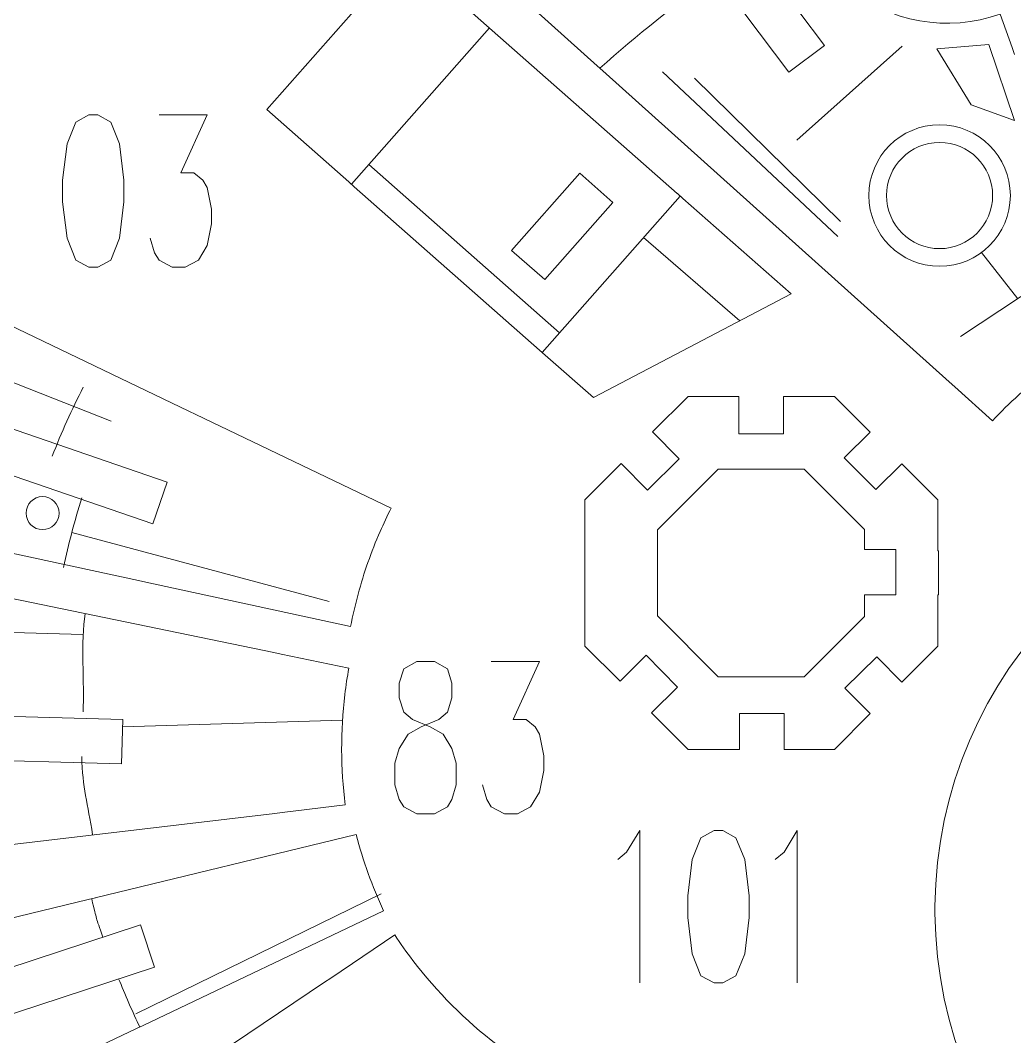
# Model space of a CAD drawing. Header units: millimetres. Extents: x -182 to 179, y -139 to 136.
# Drawn here: x -103.3 to -28.9, y -36.1 to 39.9 of the extents above; entities that cross this region are included whole.
import ezdxf

# ---------------------------------------------------------------- set-up
doc = ezdxf.new("R2010")
doc.units = ezdxf.units.MM
doc.header["$MEASUREMENT"] = 0
doc.layers.add('Layer 1', color=7, linetype='Continuous')

msp = doc.modelspace()

# ---------------------------------------------------------------- linework, layer by layer
at = {"layer": 'Layer 1', "color": 1, "lineweight": 9}
msp.add_ellipse((-34.5443, 26.7608), major_axis=(0, 5.2917), ratio=1, dxfattribs=at)
at = {"layer": 'Layer 1', "color": 5, "lineweight": 9}
for centre, major_axis in [((-34.5443, 26.7608), (0, 3.9687)), ((-101.6222, 3.0127), (0, 1.2347))]:
    msp.add_ellipse(centre, major_axis=major_axis, ratio=1, dxfattribs=at)
at = {"layer": 'Layer 1', "lineweight": 9}
for points, knots in [([(-29.1176, 37.842), (-29.1176, 37.842), (-30.0184, 40.3366), (-30.0184, 40.3366), (-30.0184, 40.3366), (-33.9371, 38.9217), (-38.3128, 39.7047), (-41.4976, 42.3909), (-41.4976, 42.3909), (-44.6822, 45.077), (-46.1919, 49.2581), (-45.458, 53.3593), (-45.458, 53.3593), (-44.7242, 57.4603), (-41.858, 60.8583), (-37.9394, 62.2733), (-37.9394, 62.2733), (-37.9394, 62.2733), (-41.5947, 72.3966), (-41.5947, 72.3966), (-41.5947, 72.3966), (-45.5134, 70.9815), (-49.8892, 71.7647), (-53.0738, 74.4508), (-53.0738, 74.4508), (-56.2586, 77.137), (-57.7683, 81.3181), (-57.0344, 85.4192), (-57.0344, 85.4192), (-56.3004, 89.5202), (-53.4344, 92.9183), (-49.5158, 94.3333), (-49.5158, 94.3333), (-49.5158, 94.3333), (-52.2173, 101.8149), (-52.2173, 101.8149)], [0, 0, 0, 0, 0.1, 0.1, 0.1, 0.1, 0.2, 0.2, 0.2, 0.2, 0.3, 0.3, 0.3, 0.3, 0.4, 0.4, 0.4, 0.4, 0.5, 0.5, 0.5, 0.5, 0.6, 0.6, 0.6, 0.6, 0.7, 0.7, 0.7, 0.7, 0.8, 0.8, 0.8, 0.8, 1, 1, 1, 1]), ([(-36.0619, 67.6719), (-36.0619, 67.6719), (-34.5446, 63.1481), (-34.5446, 63.1481), (-34.5446, 63.1481), (-38.8194, 61.503), (-41.8532, 57.3578), (-41.8532, 52.5034), (-41.8532, 52.5034), (-41.8532, 46.206), (-36.7482, 41.101), (-30.4508, 41.101), (-30.4508, 41.101), (-29.3571, 41.101), (-28.2994, 41.2553), (-27.2981, 41.5428), (-27.2981, 41.5428), (-27.2981, 41.5428), (-27.259, 41.4263), (-27.259, 41.4263), (-27.259, 41.4263), (-27.259, 41.4263), (-24.7038, 33.8082), (-24.7038, 33.8082)], [0, 0, 0, 0, 0.1428571, 0.1428571, 0.1428571, 0.1428571, 0.2857143, 0.2857143, 0.2857143, 0.2857143, 0.4285714, 0.4285714, 0.4285714, 0.4285714, 0.5714286, 0.5714286, 0.5714286, 0.5714286, 0.7142857, 0.7142857, 0.7142857, 0.7142857, 1, 1, 1, 1]), ([(-43.1508, 37.9892), (-43.1508, 37.9892), (-45.8052, 35.9895), (-45.8052, 35.9895), (-45.8052, 35.9895), (-45.8052, 35.9895), (-53.4718, 46.1661), (-53.4718, 46.1661), (-53.4718, 46.1661), (-53.4718, 46.1661), (-50.8175, 48.1658), (-50.8175, 48.1658), (-50.8175, 48.1658), (-50.8175, 48.1658), (-43.1508, 37.9892), (-43.1508, 37.9892)], [0, 0, 0, 0, 0.2, 0.2, 0.2, 0.2, 0.4, 0.4, 0.4, 0.4, 0.6, 0.6, 0.6, 0.6, 1, 1, 1, 1]), ([(-68.4158, 39.4824), (-68.4158, 39.4824), (-74.5341, 44.8788), (-74.5341, 44.8788), (-74.5341, 44.8788), (-74.5341, 44.8788), (-84.8498, 33.1833), (-84.8498, 33.1833), (-84.8498, 33.1833), (-84.8498, 33.1833), (-78.7315, 27.7869), (-78.7315, 27.7869)], [0, 0, 0, 0, 0.25, 0.25, 0.25, 0.25, 0.5, 0.5, 0.5, 0.5, 1, 1, 1, 1]), ([(-64.0725, 20.4709), (-64.0725, 20.4709), (-66.5494, 22.6555), (-66.5494, 22.6555), (-66.5494, 22.6555), (-66.5494, 22.6555), (-61.4573, 28.4288), (-61.4573, 28.4288), (-61.4573, 28.4288), (-61.4573, 28.4288), (-58.9804, 26.2441), (-58.9804, 26.2441), (-58.9804, 26.2441), (-58.9804, 26.2441), (-64.0725, 20.4709), (-64.0725, 20.4709)], [0, 0, 0, 0, 0.2, 0.2, 0.2, 0.2, 0.4, 0.4, 0.4, 0.4, 0.6, 0.6, 0.6, 0.6, 1, 1, 1, 1]), ([(-64.0494, 14.8371), (-64.0494, 14.8371), (-60.4337, 11.648), (-60.4337, 11.648), (-60.4337, 11.648), (-60.4337, 11.648), (-45.6511, 19.4035), (-45.6511, 19.4035), (-45.6511, 19.4035), (-45.6511, 19.4035), (-53.7338, 26.5326), (-53.7338, 26.5326)], [0, 0, 0, 0, 0.25, 0.25, 0.25, 0.25, 0.5, 0.5, 0.5, 0.5, 1, 1, 1, 1]), ([(-46.2225, 10.0571), (-46.2225, 10.0571), (-46.2225, 8.9372), (-46.2225, 8.9372), (-46.2225, 8.9372), (-46.2225, 8.9372), (-49.5626, 8.9372), (-49.5626, 8.9372), (-49.5626, 8.9372), (-49.5626, 8.9372), (-49.5626, 11.7391), (-49.5626, 11.7391), (-49.5626, 11.7391), (-49.5626, 11.7391), (-53.3438, 11.7391), (-53.3438, 11.7391), (-53.3438, 11.7391), (-53.3438, 11.7391), (-56.0017, 9.0813), (-56.0017, 9.0813), (-56.0017, 9.0813), (-56.0017, 9.0813), (-54.0159, 7.0768), (-54.0159, 7.0768), (-54.0159, 7.0768), (-54.0159, 7.0768), (-56.3888, 4.726), (-56.3888, 4.726), (-56.3888, 4.726), (-56.3888, 4.726), (-58.3636, 6.7194), (-58.3636, 6.7194), (-58.3636, 6.7194), (-58.3636, 6.7194), (-61.0746, 4.0084), (-61.0746, 4.0084), (-61.0746, 4.0084), (-61.0746, 4.0084), (-61.0746, -1.1769), (-61.0746, -1.1769)], [0, 0, 0, 0, 0.0909091, 0.0909091, 0.0909091, 0.0909091, 0.1818182, 0.1818182, 0.1818182, 0.1818182, 0.2727273, 0.2727273, 0.2727273, 0.2727273, 0.3636364, 0.3636364, 0.3636364, 0.3636364, 0.4545455, 0.4545455, 0.4545455, 0.4545455, 0.5454545, 0.5454545, 0.5454545, 0.5454545, 0.6363636, 0.6363636, 0.6363636, 0.6363636, 0.7272727, 0.7272727, 0.7272727, 0.7272727, 0.8181818, 0.8181818, 0.8181818, 0.8181818, 1, 1, 1, 1]), ([(-34.6231, -1.1769), (-34.6231, -1.1769), (-34.6231, 0.1929), (-34.6231, 0.1929), (-34.6231, 0.1929), (-34.6231, 0.1929), (-34.6802, 0.1929), (-34.6802, 0.1929), (-34.6802, 0.1929), (-34.6802, 0.1929), (-34.6802, 4.0084), (-34.6802, 4.0084), (-34.6802, 4.0084), (-34.6802, 4.0084), (-37.3741, 6.7023), (-37.3741, 6.7023), (-37.3741, 6.7023), (-37.3741, 6.7023), (-39.318, 4.7767), (-39.318, 4.7767), (-39.318, 4.7767), (-39.318, 4.7767), (-41.6687, 7.1496), (-41.6687, 7.1496), (-41.6687, 7.1496), (-41.6687, 7.1496), (-39.736, 9.0642), (-39.736, 9.0642), (-39.736, 9.0642), (-39.736, 9.0642), (-42.4109, 11.7391), (-42.4109, 11.7391), (-42.4109, 11.7391), (-42.4109, 11.7391), (-46.2225, 11.7391), (-46.2225, 11.7391), (-46.2225, 11.7391), (-46.2225, 11.7391), (-46.2225, 10.6193), (-46.2225, 10.6193)], [0, 0, 0, 0, 0.0909091, 0.0909091, 0.0909091, 0.0909091, 0.1818182, 0.1818182, 0.1818182, 0.1818182, 0.2727273, 0.2727273, 0.2727273, 0.2727273, 0.3636364, 0.3636364, 0.3636364, 0.3636364, 0.4545455, 0.4545455, 0.4545455, 0.4545455, 0.5454545, 0.5454545, 0.5454545, 0.5454545, 0.6363636, 0.6363636, 0.6363636, 0.6363636, 0.7272727, 0.7272727, 0.7272727, 0.7272727, 0.8181818, 0.8181818, 0.8181818, 0.8181818, 1, 1, 1, 1]), ([(-90.1689, 10.3952), (-90.1689, 10.3952), (-75.5571, 3.3808), (-75.5571, 3.3808), (-75.5571, 3.3808), (-75.833, 2.8356), (-76.1343, 2.1979), (-76.38, 1.6387), (-76.38, 1.6387), (-77.0435, 0.1218), (-77.5947, -1.4423), (-78.0273, -3.0405), (-78.0273, -3.0405), (-78.2439, -3.8404), (-78.4309, -4.648), (-78.5876, -5.4617)], [0, 0, 0, 0, 0.2, 0.2, 0.2, 0.2, 0.4, 0.4, 0.4, 0.4, 0.6, 0.6, 0.6, 0.6, 1, 1, 1, 1]), ([(-92.2939, 5.3395), (-92.2939, 5.3395), (-93.3645, 2.2159), (-93.3645, 2.2159), (-93.3645, 2.2159), (-93.3645, 2.2159), (-105.3785, 6.3335), (-105.3785, 6.3335), (-105.3785, 6.3335), (-105.3785, 6.3335), (-104.3079, 9.4571), (-104.3079, 9.4571), (-104.3079, 9.4571), (-104.3079, 9.4571), (-92.2939, 5.3395), (-92.2939, 5.3395)], [0, 0, 0, 0, 0.2, 0.2, 0.2, 0.2, 0.4, 0.4, 0.4, 0.4, 0.6, 0.6, 0.6, 0.6, 1, 1, 1, 1]), ([(-40.1578, 0.287), (-40.1578, 0.287), (-37.8246, 0.287), (-37.8246, 0.287), (-37.8246, 0.287), (-37.8246, 0.287), (-37.8246, -3.109), (-37.8246, -3.109), (-37.8246, -3.109), (-37.8246, -3.109), (-40.1578, -3.109), (-40.1578, -3.109), (-40.1578, -3.109), (-40.1578, -3.109), (-40.1578, -4.7152), (-40.1578, -4.7152), (-40.1578, -4.7152), (-40.1578, -4.7152), (-44.6624, -9.2198), (-44.6624, -9.2198), (-44.6624, -9.2198), (-44.6624, -9.2198), (-51.0924, -9.2198), (-51.0924, -9.2198), (-51.0924, -9.2198), (-51.0924, -9.2198), (-55.6391, -4.673), (-55.6391, -4.673), (-55.6391, -4.673), (-55.6391, -4.673), (-55.6391, 1.7569), (-55.6391, 1.7569), (-55.6391, 1.7569), (-55.6391, 1.7569), (-51.0924, 6.3036), (-51.0924, 6.3036), (-51.0924, 6.3036), (-51.0924, 6.3036), (-44.6624, 6.3036), (-44.6624, 6.3036), (-44.6624, 6.3036), (-44.6624, 6.3036), (-40.1578, 1.799), (-40.1578, 1.799), (-40.1578, 1.799), (-40.1578, 1.799), (-40.1578, 0.287), (-40.1578, 0.287)], [0, 0, 0, 0, 0.0769231, 0.0769231, 0.0769231, 0.0769231, 0.1538462, 0.1538462, 0.1538462, 0.1538462, 0.2307692, 0.2307692, 0.2307692, 0.2307692, 0.3076923, 0.3076923, 0.3076923, 0.3076923, 0.3846154, 0.3846154, 0.3846154, 0.3846154, 0.4615385, 0.4615385, 0.4615385, 0.4615385, 0.5384615, 0.5384615, 0.5384615, 0.5384615, 0.6153846, 0.6153846, 0.6153846, 0.6153846, 0.6923077, 0.6923077, 0.6923077, 0.6923077, 0.7692308, 0.7692308, 0.7692308, 0.7692308, 0.8461538, 0.8461538, 0.8461538, 0.8461538, 1, 1, 1, 1]), ([(-61.0746, -1.7391), (-61.0746, -1.7391), (-61.0746, -6.9245), (-61.0746, -6.9245), (-61.0746, -6.9245), (-61.0746, -6.9245), (-58.4391, -9.5599), (-58.4391, -9.5599), (-58.4391, -9.5599), (-58.4391, -9.5599), (-56.4813, -7.6204), (-56.4813, -7.6204), (-56.4813, -7.6204), (-56.4813, -7.6204), (-54.1305, -9.9933), (-54.1305, -9.9933), (-54.1305, -9.9933), (-54.1305, -9.9933), (-56.0773, -11.9218), (-56.0773, -11.9218), (-56.0773, -11.9218), (-56.0773, -11.9218), (-53.3438, -14.6553), (-53.3438, -14.6553), (-53.3438, -14.6553), (-53.3438, -14.6553), (-49.4945, -14.6553), (-49.4945, -14.6553), (-49.4945, -14.6553), (-49.4945, -14.6553), (-49.4945, -13.5991), (-49.4945, -13.5991)], [0, 0, 0, 0, 0.1111111, 0.1111111, 0.1111111, 0.1111111, 0.2222222, 0.2222222, 0.2222222, 0.2222222, 0.3333333, 0.3333333, 0.3333333, 0.3333333, 0.4444444, 0.4444444, 0.4444444, 0.4444444, 0.5555556, 0.5555556, 0.5555556, 0.5555556, 0.6666667, 0.6666667, 0.6666667, 0.6666667, 0.7777778, 0.7777778, 0.7777778, 0.7777778, 1, 1, 1, 1]), ([(-49.4945, -13.0369), (-49.4945, -13.0369), (-49.4945, -11.9808), (-49.4945, -11.9808), (-49.4945, -11.9808), (-49.4945, -11.9808), (-46.1544, -11.9808), (-46.1544, -11.9808), (-46.1544, -11.9808), (-46.1544, -11.9808), (-46.1544, -14.6553), (-46.1544, -14.6553), (-46.1544, -14.6553), (-46.1544, -14.6553), (-42.4109, -14.6553), (-42.4109, -14.6553), (-42.4109, -14.6553), (-42.4109, -14.6553), (-39.7394, -11.9837), (-39.7394, -11.9837), (-39.7394, -11.9837), (-39.7394, -11.9837), (-41.6189, -10.0865), (-41.6189, -10.0865), (-41.6189, -10.0865), (-41.6189, -10.0865), (-39.2459, -7.7358), (-39.2459, -7.7358), (-39.2459, -7.7358), (-39.2459, -7.7358), (-37.3775, -9.6218), (-37.3775, -9.6218), (-37.3775, -9.6218), (-37.3775, -9.6218), (-34.6802, -6.9245), (-34.6802, -6.9245), (-34.6802, -6.9245), (-34.6802, -6.9245), (-34.6802, -3.109), (-34.6802, -3.109), (-34.6802, -3.109), (-34.6802, -3.109), (-34.6231, -3.109), (-34.6231, -3.109), (-34.6231, -3.109), (-34.6231, -3.109), (-34.6231, -1.7391), (-34.6231, -1.7391)], [0, 0, 0, 0, 0.0769231, 0.0769231, 0.0769231, 0.0769231, 0.1538462, 0.1538462, 0.1538462, 0.1538462, 0.2307692, 0.2307692, 0.2307692, 0.2307692, 0.3076923, 0.3076923, 0.3076923, 0.3076923, 0.3846154, 0.3846154, 0.3846154, 0.3846154, 0.4615385, 0.4615385, 0.4615385, 0.4615385, 0.5384615, 0.5384615, 0.5384615, 0.5384615, 0.6153846, 0.6153846, 0.6153846, 0.6153846, 0.6923077, 0.6923077, 0.6923077, 0.6923077, 0.7692308, 0.7692308, 0.7692308, 0.7692308, 0.8461538, 0.8461538, 0.8461538, 0.8461538, 1, 1, 1, 1]), ([(-83.7877, -7.5306), (-83.7877, -7.5306), (-78.7201, -8.5765), (-78.7201, -8.5765), (-78.7201, -8.5765), (-78.8401, -9.2323), (-78.9368, -9.8877), (-79.0175, -10.5492), (-79.0175, -10.5492), (-79.3476, -13.2915), (-79.3383, -16.0712), (-78.9879, -18.8137)], [0, 0, 0, 0, 0.25, 0.25, 0.25, 0.25, 0.5, 0.5, 0.5, 0.5, 1, 1, 1, 1]), ([(-95.6271, -12.4088), (-95.6271, -12.4088), (-95.7138, -15.7237), (-95.7138, -15.7237), (-95.7138, -15.7237), (-95.7138, -15.7237), (-108.4407, -15.3907), (-108.4407, -15.3907), (-108.4407, -15.3907), (-108.4407, -15.3907), (-108.3539, -12.0758), (-108.3539, -12.0758), (-108.3539, -12.0758), (-108.3539, -12.0758), (-95.6271, -12.4088), (-95.6271, -12.4088)], [0, 0, 0, 0, 0.2, 0.2, 0.2, 0.2, 0.4, 0.4, 0.4, 0.4, 0.6, 0.6, 0.6, 0.6, 1, 1, 1, 1]), ([(-76.119, -26.7319), (-76.9739, -24.8998), (-77.6662, -22.9825), (-78.1764, -21.0265), (-78.1764, -21.0265), (-78.1764, -21.0265), (-97.6769, -25.7591), (-97.6769, -25.7591)], [0, 0, 0, 0, 0.3333333, 0.3333333, 0.3333333, 0.3333333, 1, 1, 1, 1]), ([(-94.2922, -27.7723), (-94.2922, -27.7723), (-93.2541, -30.9373), (-93.2541, -30.9373), (-93.2541, -30.9373), (-93.2541, -30.9373), (-105.3308, -34.898), (-105.3308, -34.898), (-105.3308, -34.898), (-105.3308, -34.898), (-106.3689, -31.7328), (-106.3689, -31.7328), (-106.3689, -31.7328), (-106.3689, -31.7328), (-94.2922, -27.7723), (-94.2922, -27.7723)], [0, 0, 0, 0, 0.2, 0.2, 0.2, 0.2, 0.4, 0.4, 0.4, 0.4, 0.6, 0.6, 0.6, 0.6, 1, 1, 1, 1]), ([(-67.6337, -36.7449), (-70.0019, -34.9347), (-72.1261, -32.8065), (-73.9344, -30.4373), (-73.9344, -30.4373), (-74.4042, -29.8181), (-74.8619, -29.1792), (-75.2876, -28.5291), (-75.2876, -28.5291), (-75.2876, -28.5291), (-80.075, -31.754), (-80.075, -31.754)], [0, 0, 0, 0, 0.25, 0.25, 0.25, 0.25, 0.5, 0.5, 0.5, 0.5, 1, 1, 1, 1])]:
    msp.add_open_spline(points, degree=3, knots=knots, dxfattribs=at)
for points in [[(-98.2407, 70.6853), (-98.2407, 70.6853), (-60.152, 36.4688), (-60.152, 36.4688)], [(-54.1555, 26.9045), (-54.1555, 26.9045), (-67.9942, 39.1105), (-67.9942, 39.1105)], [(-90.6758, 10.6385), (-90.6758, 10.6385), (-147.0926, 37.7214), (-147.0926, 37.7214)], [(-59.7338, 36.093), (-59.7338, 36.093), (-33.8327, 12.8251), (-33.8327, 12.8251)], [(-78.3099, 27.415), (-78.3099, 27.415), (-64.4711, 15.209), (-64.4711, 15.209)], [(-30.5956, 9.917), (-29.3328, 11.2609), (-27.9619, 12.4964), (-26.4991, 13.6116)], [(-33.4145, 12.4493), (-33.4145, 12.4493), (-30.5956, 9.917), (-30.5956, 9.917)], [(-156.3684, 11.3438), (-156.3684, 11.3438), (-94.4403, -2.0365), (-94.4403, -2.0365)], [(-84.3383, -7.417), (-84.3383, -7.417), (-154.8056, 7.1261), (-154.8056, 7.1261)], [(-3.0404, 5.4931), (-20.5633, 5.3426), (-34.738, -8.8321), (-34.8885, -26.3551)], [(-93.8907, -2.1553), (-93.8907, -2.1553), (-78.5877, -5.4617), (-78.5877, -5.4617)], [(-83.6945, -19.3711), (-83.6945, -19.3711), (-78.9879, -18.8137), (-78.9879, -18.8137)], [(-135.9934, -25.5647), (-135.9934, -25.5647), (-84.2527, -19.4372), (-84.2527, -19.4372)], [(-98.2234, -25.8917), (-98.2234, -25.8917), (-140.436, -36.1363), (-140.436, -36.1363)], [(-94.0966, -35.293), (-94.0966, -35.293), (-76.119, -26.7319), (-76.119, -26.7319)], [(-34.8885, -26.9173), (-34.738, -44.4403), (-20.5633, -58.615), (-3.0404, -58.7655)], [(-80.5413, -32.0681), (-80.5413, -32.0681), (-128.5643, -64.418), (-128.5643, -64.418)], [(-146.3679, -60.1851), (-146.3679, -60.1851), (-94.6043, -35.5348), (-94.6043, -35.5348)]]:
    msp.add_open_spline(points, degree=3, dxfattribs=at)
at = {"layer": 'Layer 1', "color": 5, "lineweight": 9}
for points in [[(-59.9429, 36.2809), (-57.1939, 38.7648), (-54.282, 41.072), (-51.2255, 43.1845)], [(-68.205, 39.2965), (-68.205, 39.2965), (-78.5206, 27.601), (-78.5206, 27.601)], [(-45.2074, 30.9084), (-45.2074, 30.9084), (-37.336, 37.9198), (-37.336, 37.9198)], [(-55.2616, 36.0016), (-55.2616, 36.0016), (-42.1647, 23.6985), (-42.1647, 23.6985)], [(-52.8804, 35.5386), (-52.8804, 35.5386), (-41.9663, 24.823), (-41.9663, 24.823)], [(-77.2168, 29.0792), (-77.2168, 29.0792), (-62.9563, 16.5014), (-62.9563, 16.5014)], [(-53.9446, 26.7186), (-53.9446, 26.7186), (-64.2602, 15.0231), (-64.2602, 15.0231)], [(-56.6852, 23.6114), (-56.6852, 23.6114), (-49.4913, 17.3888), (-49.4913, 17.3888)], [(-31.4075, 22.4986), (-31.4075, 22.4986), (-28.6997, 19.0457), (-28.6997, 19.0457)], [(-32.9704, 16.224), (-32.9704, 16.224), (-25.5621, 21.1188), (-25.5621, 21.1188)], [(-119.3973, 18.9192), (-119.3973, 18.9192), (-96.5044, 9.8805), (-96.5044, 9.8805)], [(-99.4358, 1.5712), (-99.4358, 1.5712), (-80.1949, -3.6054), (-80.1949, -3.6054)], [(-118.6693, -5.4856), (-118.6693, -5.4856), (-98.6188, -6.0682), (-98.6188, -6.0682)], [(-79.2009, -12.4697), (-79.2009, -12.4697), (-95.6418, -12.9735), (-95.6418, -12.9735)], [(-94.6598, -34.429), (-94.6598, -34.429), (-76.2923, -25.4573), (-76.2923, -25.4573)], [(-94.3505, -35.4139), (-94.8642, -34.4033), (-95.4832, -32.8644), (-95.9335, -31.8161)]]:
    msp.add_open_spline(points, degree=3, dxfattribs=at)
at = {"layer": 'Layer 1', "color": 1, "lineweight": 9}
for points in [[(-68.4158, 39.4825), (-68.4158, 39.4825), (-67.9942, 39.1105), (-67.9942, 39.1105)], [(-28.9326, 37.311), (-28.9326, 37.311), (-29.1116, 37.844), (-29.1116, 37.844)], [(-59.7338, 36.0931), (-59.7338, 36.0931), (-60.152, 36.4687), (-60.152, 36.4687)], [(-78.7314, 27.787), (-78.7314, 27.787), (-78.3098, 27.415), (-78.3098, 27.415)], [(-54.1554, 26.9046), (-54.1554, 26.9046), (-53.7338, 26.5326), (-53.7338, 26.5326)], [(-64.471, 15.2091), (-64.471, 15.2091), (-64.0494, 14.8371), (-64.0494, 14.8371)], [(-100.8971, 7.266), (-100.2157, 9.0294), (-99.4415, 10.7546), (-98.5786, 12.4336)], [(-33.4145, 12.4494), (-33.4145, 12.4494), (-33.8327, 12.825), (-33.8327, 12.825)], [(-90.1689, 10.3953), (-90.1689, 10.3953), (-90.6757, 10.6387), (-90.6757, 10.6387)], [(-46.2225, 10.0571), (-46.2225, 10.0571), (-46.2225, 10.6193), (-46.2225, 10.6193)], [(-100.0511, -1.0424), (-99.6842, 0.7144), (-99.2291, 2.4476), (-98.6896, 4.1504)], [(-61.0746, -1.7391), (-61.0746, -1.7391), (-61.0746, -1.1769), (-61.0746, -1.1769)], [(-34.6231, -1.7391), (-34.6231, -1.7391), (-34.6231, -1.1769), (-34.6231, -1.1769)], [(-93.8908, -2.1554), (-93.8908, -2.1554), (-94.4402, -2.0364), (-94.4402, -2.0364)], [(-98.5876, -11.8573), (-98.4973, -9.7735), (-98.7662, -6.5458), (-98.4352, -4.5078)], [(-83.7877, -7.5305), (-83.7877, -7.5305), (-84.3383, -7.4171), (-84.3383, -7.4171)], [(-49.4945, -13.5991), (-49.4945, -13.5991), (-49.4945, -13.0369), (-49.4945, -13.0369)], [(-97.8769, -21.0507), (-98.2426, -18.6879), (-98.6421, -17.5333), (-98.6876, -15.1896)], [(-83.6945, -19.371), (-83.6945, -19.371), (-84.2527, -19.4372), (-84.2527, -19.4372)], [(-97.676, -25.7629), (-97.676, -25.7629), (-98.2242, -25.8881), (-98.2242, -25.8881)], [(-97.106, -28.6952), (-97.6963, -27.0371), (-97.5228, -27.5598), (-97.9501, -25.8255)], [(-34.8921, -26.9173), (-34.8921, -26.9173), (-34.8921, -26.3551), (-34.8921, -26.3551)], [(-80.075, -31.754), (-80.075, -31.754), (-80.5412, -32.0682), (-80.5412, -32.0682)], [(-94.0969, -35.2926), (-94.0969, -35.2926), (-94.6041, -35.5352), (-94.6041, -35.5352)]]:
    msp.add_open_spline(points, degree=3, dxfattribs=at)
for points, knots in [([(-28.9355, 32.3636), (-28.9355, 32.3636), (-30.8537, 38.0521), (-30.8537, 38.0521), (-30.8537, 38.0521), (-30.8537, 38.0521), (-34.7564, 37.7214), (-34.7564, 37.7214), (-34.7564, 37.7214), (-34.7564, 37.7214), (-32.1767, 33.5542), (-32.1767, 33.5542), (-32.1767, 33.5542), (-32.1767, 33.5542), (-28.9355, 32.3636), (-28.9355, 32.3636)], [0, 0, 0, 0, 0.2, 0.2, 0.2, 0.2, 0.4, 0.4, 0.4, 0.4, 0.6, 0.6, 0.6, 0.6, 1, 1, 1, 1]), ([(-98.1562, 32.7981), (-98.1562, 32.7981), (-99.1382, 32.2444), (-99.1382, 32.2444), (-99.1382, 32.2444), (-99.1382, 32.2444), (-99.7863, 30.6159), (-99.7863, 30.6159), (-99.7863, 30.6159), (-99.7863, 30.6159), (-100.1201, 27.9126), (-100.1201, 27.9126), (-100.1201, 27.9126), (-100.1201, 27.9126), (-100.1201, 26.2841), (-100.1201, 26.2841), (-100.1201, 26.2841), (-100.1201, 26.2841), (-99.7863, 23.5645), (-99.7863, 23.5645), (-99.7863, 23.5645), (-99.7863, 23.5645), (-99.1382, 21.936), (-99.1382, 21.936), (-99.1382, 21.936), (-99.1382, 21.936), (-98.1562, 21.3986), (-98.1562, 21.3986), (-98.1562, 21.3986), (-98.1562, 21.3986), (-97.4983, 21.3986), (-97.4983, 21.3986), (-97.4983, 21.3986), (-97.4983, 21.3986), (-96.5163, 21.936), (-96.5163, 21.936), (-96.5163, 21.936), (-96.5163, 21.936), (-95.8584, 23.5645), (-95.8584, 23.5645), (-95.8584, 23.5645), (-95.8584, 23.5645), (-95.5344, 26.2841), (-95.5344, 26.2841), (-95.5344, 26.2841), (-95.5344, 26.2841), (-95.5344, 27.9126), (-95.5344, 27.9126), (-95.5344, 27.9126), (-95.5344, 27.9126), (-95.8584, 30.6159), (-95.8584, 30.6159), (-95.8584, 30.6159), (-95.8584, 30.6159), (-96.5163, 32.2444), (-96.5163, 32.2444), (-96.5163, 32.2444), (-96.5163, 32.2444), (-97.4983, 32.7981), (-97.4983, 32.7981), (-97.4983, 32.7981), (-97.4983, 32.7981), (-98.1562, 32.7981), (-98.1562, 32.7981)], [0, 0, 0, 0, 0.0588235, 0.0588235, 0.0588235, 0.0588235, 0.1176471, 0.1176471, 0.1176471, 0.1176471, 0.1764706, 0.1764706, 0.1764706, 0.1764706, 0.2352941, 0.2352941, 0.2352941, 0.2352941, 0.2941176, 0.2941176, 0.2941176, 0.2941176, 0.3529412, 0.3529412, 0.3529412, 0.3529412, 0.4117647, 0.4117647, 0.4117647, 0.4117647, 0.4705882, 0.4705882, 0.4705882, 0.4705882, 0.5294118, 0.5294118, 0.5294118, 0.5294118, 0.5882353, 0.5882353, 0.5882353, 0.5882353, 0.6470588, 0.6470588, 0.6470588, 0.6470588, 0.7058824, 0.7058824, 0.7058824, 0.7058824, 0.7647059, 0.7647059, 0.7647059, 0.7647059, 0.8235294, 0.8235294, 0.8235294, 0.8235294, 0.8823529, 0.8823529, 0.8823529, 0.8823529, 1, 1, 1, 1]), ([(-92.9125, 32.7981), (-92.9125, 32.7981), (-89.3185, 32.7981), (-89.3185, 32.7981), (-89.3185, 32.7981), (-89.3185, 32.7981), (-91.2824, 28.45), (-91.2824, 28.45), (-91.2824, 28.45), (-91.2824, 28.45), (-90.3005, 28.45), (-90.3005, 28.45), (-90.3005, 28.45), (-90.3005, 28.45), (-89.6426, 27.9126), (-89.6426, 27.9126), (-89.6426, 27.9126), (-89.6426, 27.9126), (-89.3185, 27.3589), (-89.3185, 27.3589), (-89.3185, 27.3589), (-89.3185, 27.3589), (-88.9846, 25.7304), (-88.9846, 25.7304), (-88.9846, 25.7304), (-88.9846, 25.7304), (-88.9846, 24.6556), (-88.9846, 24.6556), (-88.9846, 24.6556), (-88.9846, 24.6556), (-89.3185, 23.0271), (-89.3185, 23.0271), (-89.3185, 23.0271), (-89.3185, 23.0271), (-89.9666, 21.936), (-89.9666, 21.936), (-89.9666, 21.936), (-89.9666, 21.936), (-90.9486, 21.3986), (-90.9486, 21.3986), (-90.9486, 21.3986), (-90.9486, 21.3986), (-91.9305, 21.3986), (-91.9305, 21.3986), (-91.9305, 21.3986), (-91.9305, 21.3986), (-92.9125, 21.936), (-92.9125, 21.936), (-92.9125, 21.936), (-92.9125, 21.936), (-93.2463, 22.4734), (-93.2463, 22.4734), (-93.2463, 22.4734), (-93.2463, 22.4734), (-93.5704, 23.5645), (-93.5704, 23.5645)], [0, 0, 0, 0, 0.0666667, 0.0666667, 0.0666667, 0.0666667, 0.1333333, 0.1333333, 0.1333333, 0.1333333, 0.2, 0.2, 0.2, 0.2, 0.2666667, 0.2666667, 0.2666667, 0.2666667, 0.3333333, 0.3333333, 0.3333333, 0.3333333, 0.4, 0.4, 0.4, 0.4, 0.4666667, 0.4666667, 0.4666667, 0.4666667, 0.5333333, 0.5333333, 0.5333333, 0.5333333, 0.6, 0.6, 0.6, 0.6, 0.6666667, 0.6666667, 0.6666667, 0.6666667, 0.7333333, 0.7333333, 0.7333333, 0.7333333, 0.8, 0.8, 0.8, 0.8, 0.8666667, 0.8666667, 0.8666667, 0.8666667, 1, 1, 1, 1]), ([(-73.629, -8.0833), (-73.629, -8.0833), (-74.611, -8.6207), (-74.611, -8.6207), (-74.611, -8.6207), (-74.611, -8.6207), (-74.9449, -9.7117), (-74.9449, -9.7117), (-74.9449, -9.7117), (-74.9449, -9.7117), (-74.9449, -10.8028), (-74.9449, -10.8028), (-74.9449, -10.8028), (-74.9449, -10.8028), (-74.611, -11.8777), (-74.611, -11.8777), (-74.611, -11.8777), (-74.611, -11.8777), (-73.9628, -12.4313), (-73.9628, -12.4313), (-73.9628, -12.4313), (-73.9628, -12.4313), (-72.647, -12.9687), (-72.647, -12.9687), (-72.647, -12.9687), (-72.647, -12.9687), (-71.6651, -13.5061), (-71.6651, -13.5061), (-71.6651, -13.5061), (-71.6651, -13.5061), (-71.017, -14.5972), (-71.017, -14.5972), (-71.017, -14.5972), (-71.017, -14.5972), (-70.6831, -15.6883), (-70.6831, -15.6883), (-70.6831, -15.6883), (-70.6831, -15.6883), (-70.6831, -17.3168), (-70.6831, -17.3168), (-70.6831, -17.3168), (-70.6831, -17.3168), (-71.017, -18.3916), (-71.017, -18.3916), (-71.017, -18.3916), (-71.017, -18.3916), (-71.341, -18.9453), (-71.341, -18.9453), (-71.341, -18.9453), (-71.341, -18.9453), (-72.323, -19.4827), (-72.323, -19.4827), (-72.323, -19.4827), (-72.323, -19.4827), (-73.629, -19.4827), (-73.629, -19.4827), (-73.629, -19.4827), (-73.629, -19.4827), (-74.611, -18.9453), (-74.611, -18.9453), (-74.611, -18.9453), (-74.611, -18.9453), (-74.9449, -18.3916), (-74.9449, -18.3916), (-74.9449, -18.3916), (-74.9449, -18.3916), (-75.2689, -17.3168), (-75.2689, -17.3168), (-75.2689, -17.3168), (-75.2689, -17.3168), (-75.2689, -15.6883), (-75.2689, -15.6883), (-75.2689, -15.6883), (-75.2689, -15.6883), (-74.9449, -14.5972), (-74.9449, -14.5972), (-74.9449, -14.5972), (-74.9449, -14.5972), (-74.2869, -13.5061), (-74.2869, -13.5061), (-74.2869, -13.5061), (-74.2869, -13.5061), (-73.305, -12.9687), (-73.305, -12.9687), (-73.305, -12.9687), (-73.305, -12.9687), (-71.999, -12.4313), (-71.999, -12.4313), (-71.999, -12.4313), (-71.999, -12.4313), (-71.341, -11.8777), (-71.341, -11.8777), (-71.341, -11.8777), (-71.341, -11.8777), (-71.017, -10.8028), (-71.017, -10.8028), (-71.017, -10.8028), (-71.017, -10.8028), (-71.017, -9.7117), (-71.017, -9.7117), (-71.017, -9.7117), (-71.017, -9.7117), (-71.341, -8.6207), (-71.341, -8.6207), (-71.341, -8.6207), (-71.341, -8.6207), (-72.323, -8.0833), (-72.323, -8.0833), (-72.323, -8.0833), (-72.323, -8.0833), (-73.629, -8.0833), (-73.629, -8.0833)], [0, 0, 0, 0, 0.0344828, 0.0344828, 0.0344828, 0.0344828, 0.0689655, 0.0689655, 0.0689655, 0.0689655, 0.1034483, 0.1034483, 0.1034483, 0.1034483, 0.137931, 0.137931, 0.137931, 0.137931, 0.1724138, 0.1724138, 0.1724138, 0.1724138, 0.2068966, 0.2068966, 0.2068966, 0.2068966, 0.2413793, 0.2413793, 0.2413793, 0.2413793, 0.2758621, 0.2758621, 0.2758621, 0.2758621, 0.3103448, 0.3103448, 0.3103448, 0.3103448, 0.3448276, 0.3448276, 0.3448276, 0.3448276, 0.3793103, 0.3793103, 0.3793103, 0.3793103, 0.4137931, 0.4137931, 0.4137931, 0.4137931, 0.4482759, 0.4482759, 0.4482759, 0.4482759, 0.4827586, 0.4827586, 0.4827586, 0.4827586, 0.5172414, 0.5172414, 0.5172414, 0.5172414, 0.5517241, 0.5517241, 0.5517241, 0.5517241, 0.5862069, 0.5862069, 0.5862069, 0.5862069, 0.6206897, 0.6206897, 0.6206897, 0.6206897, 0.6551724, 0.6551724, 0.6551724, 0.6551724, 0.6896552, 0.6896552, 0.6896552, 0.6896552, 0.7241379, 0.7241379, 0.7241379, 0.7241379, 0.7586207, 0.7586207, 0.7586207, 0.7586207, 0.7931034, 0.7931034, 0.7931034, 0.7931034, 0.8275862, 0.8275862, 0.8275862, 0.8275862, 0.862069, 0.862069, 0.862069, 0.862069, 0.8965517, 0.8965517, 0.8965517, 0.8965517, 0.9310345, 0.9310345, 0.9310345, 0.9310345, 1, 1, 1, 1]), ([(-68.0711, -8.0833), (-68.0711, -8.0833), (-64.4672, -8.0833), (-64.4672, -8.0833), (-64.4672, -8.0833), (-64.4672, -8.0833), (-66.4312, -12.4313), (-66.4312, -12.4313), (-66.4312, -12.4313), (-66.4312, -12.4313), (-65.4492, -12.4313), (-65.4492, -12.4313), (-65.4492, -12.4313), (-65.4492, -12.4313), (-64.7913, -12.9687), (-64.7913, -12.9687), (-64.7913, -12.9687), (-64.7913, -12.9687), (-64.4672, -13.5061), (-64.4672, -13.5061), (-64.4672, -13.5061), (-64.4672, -13.5061), (-64.1432, -15.1346), (-64.1432, -15.1346), (-64.1432, -15.1346), (-64.1432, -15.1346), (-64.1432, -16.2257), (-64.1432, -16.2257), (-64.1432, -16.2257), (-64.1432, -16.2257), (-64.4672, -17.8542), (-64.4672, -17.8542), (-64.4672, -17.8542), (-64.4672, -17.8542), (-65.1252, -18.9453), (-65.1252, -18.9453), (-65.1252, -18.9453), (-65.1252, -18.9453), (-66.1071, -19.4827), (-66.1071, -19.4827), (-66.1071, -19.4827), (-66.1071, -19.4827), (-67.0891, -19.4827), (-67.0891, -19.4827), (-67.0891, -19.4827), (-67.0891, -19.4827), (-68.0711, -18.9453), (-68.0711, -18.9453), (-68.0711, -18.9453), (-68.0711, -18.9453), (-68.3951, -18.3916), (-68.3951, -18.3916), (-68.3951, -18.3916), (-68.3951, -18.3916), (-68.7192, -17.3168), (-68.7192, -17.3168)], [0, 0, 0, 0, 0.0666667, 0.0666667, 0.0666667, 0.0666667, 0.1333333, 0.1333333, 0.1333333, 0.1333333, 0.2, 0.2, 0.2, 0.2, 0.2666667, 0.2666667, 0.2666667, 0.2666667, 0.3333333, 0.3333333, 0.3333333, 0.3333333, 0.4, 0.4, 0.4, 0.4, 0.4666667, 0.4666667, 0.4666667, 0.4666667, 0.5333333, 0.5333333, 0.5333333, 0.5333333, 0.6, 0.6, 0.6, 0.6, 0.6666667, 0.6666667, 0.6666667, 0.6666667, 0.7333333, 0.7333333, 0.7333333, 0.7333333, 0.8, 0.8, 0.8, 0.8, 0.8666667, 0.8666667, 0.8666667, 0.8666667, 1, 1, 1, 1]), ([(-58.611, -22.8977), (-58.611, -22.8977), (-57.9531, -22.344), (-57.9531, -22.344), (-57.9531, -22.344), (-57.9531, -22.344), (-56.9711, -20.7155), (-56.9711, -20.7155), (-56.9711, -20.7155), (-56.9711, -20.7155), (-56.9711, -32.1149), (-56.9711, -32.1149)], [0, 0, 0, 0, 0.25, 0.25, 0.25, 0.25, 0.5, 0.5, 0.5, 0.5, 1, 1, 1, 1]), ([(-51.4132, -20.7155), (-51.4132, -20.7155), (-52.3952, -21.2691), (-52.3952, -21.2691), (-52.3952, -21.2691), (-52.3952, -21.2691), (-53.0433, -22.8977), (-53.0433, -22.8977), (-53.0433, -22.8977), (-53.0433, -22.8977), (-53.3771, -25.6009), (-53.3771, -25.6009), (-53.3771, -25.6009), (-53.3771, -25.6009), (-53.3771, -27.2294), (-53.3771, -27.2294), (-53.3771, -27.2294), (-53.3771, -27.2294), (-53.0433, -29.949), (-53.0433, -29.949), (-53.0433, -29.949), (-53.0433, -29.949), (-52.3952, -31.5775), (-52.3952, -31.5775), (-52.3952, -31.5775), (-52.3952, -31.5775), (-51.4132, -32.1149), (-51.4132, -32.1149), (-51.4132, -32.1149), (-51.4132, -32.1149), (-50.7553, -32.1149), (-50.7553, -32.1149), (-50.7553, -32.1149), (-50.7553, -32.1149), (-49.7733, -31.5775), (-49.7733, -31.5775), (-49.7733, -31.5775), (-49.7733, -31.5775), (-49.1154, -29.949), (-49.1154, -29.949), (-49.1154, -29.949), (-49.1154, -29.949), (-48.7914, -27.2294), (-48.7914, -27.2294), (-48.7914, -27.2294), (-48.7914, -27.2294), (-48.7914, -25.6009), (-48.7914, -25.6009), (-48.7914, -25.6009), (-48.7914, -25.6009), (-49.1154, -22.8977), (-49.1154, -22.8977), (-49.1154, -22.8977), (-49.1154, -22.8977), (-49.7733, -21.2691), (-49.7733, -21.2691), (-49.7733, -21.2691), (-49.7733, -21.2691), (-50.7553, -20.7155), (-50.7553, -20.7155), (-50.7553, -20.7155), (-50.7553, -20.7155), (-51.4132, -20.7155), (-51.4132, -20.7155)], [0, 0, 0, 0, 0.0588235, 0.0588235, 0.0588235, 0.0588235, 0.1176471, 0.1176471, 0.1176471, 0.1176471, 0.1764706, 0.1764706, 0.1764706, 0.1764706, 0.2352941, 0.2352941, 0.2352941, 0.2352941, 0.2941176, 0.2941176, 0.2941176, 0.2941176, 0.3529412, 0.3529412, 0.3529412, 0.3529412, 0.4117647, 0.4117647, 0.4117647, 0.4117647, 0.4705882, 0.4705882, 0.4705882, 0.4705882, 0.5294118, 0.5294118, 0.5294118, 0.5294118, 0.5882353, 0.5882353, 0.5882353, 0.5882353, 0.6470588, 0.6470588, 0.6470588, 0.6470588, 0.7058824, 0.7058824, 0.7058824, 0.7058824, 0.7647059, 0.7647059, 0.7647059, 0.7647059, 0.8235294, 0.8235294, 0.8235294, 0.8235294, 0.8823529, 0.8823529, 0.8823529, 0.8823529, 1, 1, 1, 1]), ([(-46.8274, -22.8977), (-46.8274, -22.8977), (-46.1695, -22.344), (-46.1695, -22.344), (-46.1695, -22.344), (-46.1695, -22.344), (-45.1875, -20.7155), (-45.1875, -20.7155), (-45.1875, -20.7155), (-45.1875, -20.7155), (-45.1875, -32.1149), (-45.1875, -32.1149)], [0, 0, 0, 0, 0.25, 0.25, 0.25, 0.25, 0.5, 0.5, 0.5, 0.5, 1, 1, 1, 1])]:
    msp.add_open_spline(points, degree=3, knots=knots, dxfattribs=at)

doc.saveas('drawing.dxf')
